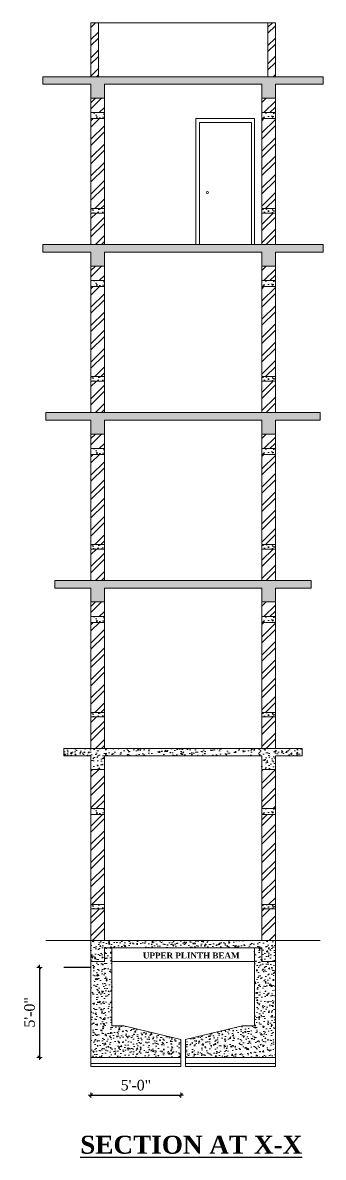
# Model space of a CAD drawing. Header units: inches. Extents: x 20273 to 41102, y -4696 to -1121.
# Drawn here: x 34689 to 34889, y -4690 to -3933 of the extents above; entities that cross this region are included whole.
import ezdxf

# ---------------------------------------------------------------- set-up
doc = ezdxf.new("R2010")
doc.units = ezdxf.units.IN
doc.header["$LTSCALE"] = 5
doc.header["$MEASUREMENT"] = 0
for name, color, linetype, lineweight in [('A-WALL', 7, 'Continuous', 9), ('Dimension', 7, 'Continuous', 18), ('dimention', 5, 'Continuous', 9), ('DOOR', 62, 'Continuous', 0)]:
    doc.layers.add(name, color=color, linetype=linetype, lineweight=lineweight)
doc.layers.add('dim line', color=7, linetype='Continuous', lineweight=15, true_color=0xfab2b2)
doc.layers.add('TEXT', color=6, linetype='Continuous')
doc.layers.add('WALL', color=7, linetype='Continuous')
doc.styles.add('ordinary', font='times.ttf')
doc.dimstyles.new('Copy of 96', dxfattribs={"dimtxt": 7, "dimasz": 4, "dimexe": 0.5, "dimexo": 0.5, "dimgap": 3, "dimtad": 1, "dimdec": 1, "dimzin": 11, "dimdsep": 46, "dimlunit": 4, "dimtxsty": 'ordinary', "dimblk": 'OBLIQUE', "dimcen": 0.09, "dimse1": 1, "dimse2": 1, "dimclrt": 6, "dimazin": 0, "dimtfac": 1, "dimtdec": 1, "dimtix": 1, "dimtmove": 2, "dimatfit": 3, "dimldrblk": 'leader', "dimfxl": 0.5, "dimfxlon": 1, "dimtolj": 1, "dimtzin": 0, "dimarcsym": 0})
pattern_1 = [(50, (0, 0), (7.1726018, -0.62752135), [0.75, -8.25]), (355, (0, 0), (-1.3875133, 7.5219213), [0.6, -6.6]), (100.451444, (0.598, -0.052), (5.7850885, 6.8943999), [0.6374019, -7.0114211]), (46.1842, (0, 2), (10.6724133, -1.6551928), [1.125, -12.375]), (96.635635, (0.889, 1.862), (9.3466195, 9.741186), [0.9561034, -10.5171376]), (351.184164, (0, 2), (9.3466195, 9.741186), [0.9, -9.9]), (21, (1, 1.5), (5.9690705, -4.0261889), [0.75, -8.25]), (326, (1, 1.5), (2.4331533, 7.2515005), [0.6, -6.6]), (71.451445, (1.4974, 1.1645), (8.4022238, 3.2253115), [0.6374019, -7.0114211]), (37.5, (0, 0), (0.12159855, 3.32893854), [0, -6.52, 0, -6.7, 0, -6.625]), (7.5, (0, 0), (2.63069537, 3.94411712), [0, -3.82, 0, -6.37, 0, -2.525]), (327.5, (-2.23, 0), (5.33822436, -0.22554872), [0, -2.5, 0, -7.8, 0, -10.35]), (317.5, (-3.23, 0), (5.8318617, 1.0010498), [0, -3.25, 0, -5.18, 0, -7.35])]
pattern_2 = [(50, (0, 128), (7.1726018, -0.62752135), [0.75, -8.25]), (355, (0, 128), (-1.3875133, 7.5219213), [0.6, -6.6]), (100.451444, (0.598, 127.948), (5.7850885, 6.8943999), [0.6374019, -7.0114211]), (46.1842, (0, 130), (10.6724133, -1.6551928), [1.125, -12.375]), (96.635635, (0.889, 129.862), (9.3466195, 9.741186), [0.9561034, -10.5171376]), (351.184164, (0, 130), (9.3466195, 9.741186), [0.9, -9.9]), (21, (1, 129.5), (5.9690705, -4.0261889), [0.75, -8.25]), (326, (1, 129.5), (2.4331533, 7.2515005), [0.6, -6.6]), (71.451445, (1.4974, 129.1645), (8.4022238, 3.2253115), [0.6374019, -7.0114211]), (37.5, (0, 128), (0.12159855, 3.32893854), [0, -6.52, 0, -6.7, 0, -6.625]), (7.5, (0, 128), (2.63069537, 3.94411712), [0, -3.82, 0, -6.37, 0, -2.525]), (327.5, (-2.23, 128), (5.33822436, -0.22554872), [0, -2.5, 0, -7.8, 0, -10.35]), (317.5, (-3.23, 128), (5.8318617, 1.0010498), [0, -3.25, 0, -5.18, 0, -7.35])]
pattern_3 = [(45, (0, 112), (-6.098796, 6.098796), []), (45, (4.066, 112), (-6.098796, 6.098796), [])]
pattern_4 = [(50, (0, 240), (7.1726018, -0.62752135), [0.75, -8.25]), (355, (0, 240), (-1.3875133, 7.5219213), [0.6, -6.6]), (100.451444, (0.598, 239.948), (5.7850885, 6.8943999), [0.6374019, -7.0114211]), (46.1842, (0, 242), (10.6724133, -1.6551928), [1.125, -12.375]), (96.635635, (0.889, 241.862), (9.3466195, 9.741186), [0.9561034, -10.5171376]), (351.184164, (0, 242), (9.3466195, 9.741186), [0.9, -9.9]), (21, (1, 241.5), (5.9690705, -4.0261889), [0.75, -8.25]), (326, (1, 241.5), (2.4331533, 7.2515005), [0.6, -6.6]), (71.451445, (1.4974, 241.1645), (8.4022238, 3.2253115), [0.6374019, -7.0114211]), (37.5, (0, 240), (0.12159855, 3.32893854), [0, -6.52, 0, -6.7, 0, -6.625]), (7.5, (0, 240), (2.63069537, 3.94411712), [0, -3.82, 0, -6.37, 0, -2.525]), (327.5, (-2.23, 240), (5.33822436, -0.22554872), [0, -2.5, 0, -7.8, 0, -10.35]), (317.5, (-3.23, 240), (5.8318617, 1.0010498), [0, -3.25, 0, -5.18, 0, -7.35])]
pattern_5 = [(45, (0, 224), (-6.098796, 6.098796), []), (45, (4.066, 224), (-6.098796, 6.098796), [])]
pattern_6 = [(50, (0, 352), (7.1726018, -0.62752135), [0.75, -8.25]), (355, (0, 352), (-1.3875133, 7.5219213), [0.6, -6.6]), (100.451444, (0.598, 351.948), (5.7850885, 6.8943999), [0.6374019, -7.0114211]), (46.1842, (0, 354), (10.6724133, -1.6551928), [1.125, -12.375]), (96.635635, (0.889, 353.862), (9.3466195, 9.741186), [0.9561034, -10.5171376]), (351.184164, (0, 354), (9.3466195, 9.741186), [0.9, -9.9]), (21, (1, 353.5), (5.9690705, -4.0261889), [0.75, -8.25]), (326, (1, 353.5), (2.4331533, 7.2515005), [0.6, -6.6]), (71.451445, (1.4974, 353.1645), (8.4022238, 3.2253115), [0.6374019, -7.0114211]), (37.5, (0, 352), (0.12159855, 3.32893854), [0, -6.52, 0, -6.7, 0, -6.625]), (7.5, (0, 352), (2.63069537, 3.94411712), [0, -3.82, 0, -6.37, 0, -2.525]), (327.5, (-2.23, 352), (5.33822436, -0.22554872), [0, -2.5, 0, -7.8, 0, -10.35]), (317.5, (-3.23, 352), (5.8318617, 1.0010498), [0, -3.25, 0, -5.18, 0, -7.35])]
pattern_7 = [(45, (0, 336), (-6.098796, 6.098796), []), (45, (4.066, 336), (-6.098796, 6.098796), [])]
pattern_8 = [(50, (0, 464), (7.1726018, -0.62752135), [0.75, -8.25]), (355, (0, 464), (-1.3875133, 7.5219213), [0.6, -6.6]), (100.451444, (0.598, 463.948), (5.7850885, 6.8943999), [0.6374019, -7.0114211]), (46.1842, (0, 466), (10.6724133, -1.6551928), [1.125, -12.375]), (96.635635, (0.889, 465.862), (9.3466195, 9.741186), [0.9561034, -10.5171376]), (351.184164, (0, 466), (9.3466195, 9.741186), [0.9, -9.9]), (21, (1, 465.5), (5.9690705, -4.0261889), [0.75, -8.25]), (326, (1, 465.5), (2.4331533, 7.2515005), [0.6, -6.6]), (71.451445, (1.4974, 465.1645), (8.4022238, 3.2253115), [0.6374019, -7.0114211]), (37.5, (0, 464), (0.12159855, 3.32893854), [0, -6.52, 0, -6.7, 0, -6.625]), (7.5, (0, 464), (2.63069537, 3.94411712), [0, -3.82, 0, -6.37, 0, -2.525]), (327.5, (-2.23, 464), (5.33822436, -0.22554872), [0, -2.5, 0, -7.8, 0, -10.35]), (317.5, (-3.23, 464), (5.8318617, 1.0010498), [0, -3.25, 0, -5.18, 0, -7.35])]

# ---------------------------------------------------------------- blocks, each defined once
blk = doc.blocks.new('oblique')
at = {"color": 0, "lineweight": -2}
blk.add_line((0.25, 0.25), (-0.25, -0.25), dxfattribs=at)
at = {"layer": 'dim line', "lineweight": 9}
for p, q in [((-0.4375, 0), (0.4375, 0)), ((0, 0.4375), (0, -0.4375))]:
    blk.add_line(p, q, dxfattribs=at)
blk = doc.blocks.new('*D296')
at = {"layer": 'A-WALL', "color": 0, "lineweight": -2, "ltscale": 5, "transparency": 16777216}
blk.add_line((34734.32, -4648.16), (34794.32, -4648.16), dxfattribs=at)
at = {"layer": 'Defpoints', "color": 0, "ltscale": 5, "transparency": 16777216}
for p in [(34734.32, -4629.01), (34794.32, -4629.01), (34794.32, -4648.16)]:
    blk.add_point(p, dxfattribs=at)
at = {"layer": 'A-WALL', "color": 0, "lineweight": -2, "ltscale": 5, "transparency": 16777216, "xscale": 4, "yscale": 4, "zscale": 4, "rotation": 180}
blk.add_blockref('oblique', (34734.32, -4648.16), dxfattribs=at)
at = {"layer": 'A-WALL', "color": 0, "lineweight": -2, "ltscale": 5, "transparency": 16777216, "xscale": 4, "yscale": 4, "zscale": 4}
blk.add_blockref('oblique', (34794.32, -4648.16), dxfattribs=at)
at = {"layer": 'A-WALL', "color": 6, "ltscale": 5, "transparency": 16777216, "insert": (34764.32, -4641.6), "char_height": 7, "attachment_point": 5, "style": 'ordinary'}
blk.add_mtext('\\A1;5\'-0"', dxfattribs=at)
blk = doc.blocks.new('_OBLIQUE')
at = {"color": 0, "linetype": 'ByBlock'}
blk.add_line((-0.5, -0.5), (0.5, 0.5), dxfattribs=at)
blk = doc.blocks.new('leader')
at = {"layer": 'Dimension'}
for p, q in [((0, -4.33), (0, 4.33)), ((-4.42, 0), (4.42, 0))]:
    blk.add_line(p, q, dxfattribs=at)
blk = doc.blocks.new('*D297')
at = {"layer": 'A-WALL', "color": 0, "lineweight": -2, "ltscale": 5, "transparency": 16777216}
blk.add_line((34699.96, -4563.01), (34699.96, -4623.01), dxfattribs=at)
at = {"layer": 'Defpoints', "color": 0, "ltscale": 5, "transparency": 16777216}
for p in [(34725.32, -4563.01), (34699.96, -4623.01), (34734.32, -4623.01)]:
    blk.add_point(p, dxfattribs=at)
at = {"layer": 'A-WALL', "color": 0, "lineweight": -2, "ltscale": 5, "transparency": 16777216, "xscale": 4, "yscale": 4, "zscale": 4}
for p, rotation in [((34699.96, -4563.01), 90), ((34699.96, -4623.01), 270)]:
    blk.add_blockref('oblique', p, dxfattribs=dict(at, rotation=rotation))
at = {"layer": 'A-WALL', "color": 6, "ltscale": 5, "transparency": 16777216, "insert": (34693.4, -4593.01), "char_height": 7, "attachment_point": 5, "rotation": 90, "style": 'ordinary'}
blk.add_mtext('\\A1;5\'-0"', dxfattribs=at)

msp = doc.modelspace()

# ---------------------------------------------------------------- hatches: boundary and pattern name
at = {"layer": 'A-WALL', "ltscale": 40, "true_color": 0xf26722}
h = msp.add_hatch(dxfattribs=at)
h.set_pattern_fill('AR-CONC', color=30)
h.set_pattern_definition(pattern_1)
h.paths.add_polyline_path([(34889.31, -3969.01), (34857.31, -3969.01), (34734.32, -3969.01), (34702.32, -3969.01), (34702.32, -3974.01), (34734.32, -3974.01), (34734.32, -3983.32), (34743.32, -3983.32), (34743.32, -3974.32), (34743.32, -3974.01), (34848.31, -3974.01), (34848.31, -3983.32), (34857.31, -3983.32), (34857.31, -3974.32), (34857.31, -3974.01), (34889.31, -3974.01)])
h = msp.add_hatch(dxfattribs=at)
h.set_pattern_fill('AR-CONC', color=30)
h.set_pattern_definition(pattern_8)
h.paths.add_polyline_path([(34743.32, -3993.01), (34734.32, -3993.01), (34734.32, -3997.01), (34743.32, -3997.01)])
h = msp.add_hatch(dxfattribs=at)
h.set_pattern_fill('AR-CONC', color=30)
h.set_pattern_definition(pattern_8)
h.paths.add_polyline_path([(34857.31, -3993.01), (34848.31, -3993.01), (34848.31, -3997.01), (34857.31, -3997.01)])
h = msp.add_hatch(dxfattribs=at)
h.set_pattern_fill('AR-CONC', color=30)
h.set_pattern_definition(pattern_8)
h.paths.add_polyline_path([(34743.32, -4057.01), (34734.32, -4057.01), (34734.32, -4060.01), (34743.32, -4060.01)])
h = msp.add_hatch(dxfattribs=at)
h.set_pattern_fill('AR-CONC', color=30)
h.set_pattern_definition(pattern_8)
h.paths.add_polyline_path([(34857.31, -4057.01), (34848.31, -4057.01), (34848.31, -4060.01), (34857.31, -4060.01)])
h = msp.add_hatch(dxfattribs=at)
h.set_pattern_fill('AR-CONC', color=30)
h.set_pattern_definition(pattern_1)
h.paths.add_polyline_path([(34743.32, -4086.32), (34743.32, -4086.01), (34848.31, -4086.01), (34848.31, -4095.32), (34857.31, -4095.32), (34857.31, -4086.32), (34857.31, -4086.01), (34889.31, -4086.01), (34889.31, -4081.01), (34857.31, -4081.01), (34702.32, -4081.01), (34702.32, -4086.01), (34734.32, -4086.01), (34734.32, -4095.32), (34743.32, -4095.32)])
h = msp.add_hatch(dxfattribs=at)
h.set_pattern_fill('AR-CONC', color=30)
h.set_pattern_definition(pattern_6)
h.paths.add_polyline_path([(34743.32, -4105.01), (34734.32, -4105.01), (34734.32, -4109.01), (34743.32, -4109.01)])
h = msp.add_hatch(dxfattribs=at)
h.set_pattern_fill('AR-CONC', color=30)
h.set_pattern_definition(pattern_6)
h.paths.add_polyline_path([(34857.31, -4105.01), (34848.31, -4105.01), (34848.31, -4109.01), (34857.31, -4109.01)])
h = msp.add_hatch(dxfattribs=at)
h.set_pattern_fill('AR-CONC', color=30)
h.set_pattern_definition(pattern_6)
h.paths.add_polyline_path([(34743.32, -4169.01), (34734.32, -4169.01), (34734.32, -4172.01), (34743.32, -4172.01)])
h = msp.add_hatch(dxfattribs=at)
h.set_pattern_fill('AR-CONC', color=30)
h.set_pattern_definition(pattern_6)
h.paths.add_polyline_path([(34857.31, -4169.01), (34848.31, -4169.01), (34848.31, -4172.01), (34857.31, -4172.01)])
h = msp.add_hatch(dxfattribs=at)
h.set_pattern_fill('AR-CONC', color=30)
h.set_pattern_definition(pattern_1)
h.paths.add_polyline_path([(34743.32, -4198.32), (34743.32, -4198.01), (34848.31, -4198.01), (34848.31, -4207.32), (34857.31, -4207.32), (34857.31, -4198.32), (34857.31, -4198.01), (34887.31, -4198.01), (34887.31, -4193.01), (34857.31, -4193.01), (34704.32, -4193.01), (34704.32, -4198.01), (34734.32, -4198.01), (34734.32, -4207.32), (34743.32, -4207.32)])
h = msp.add_hatch(dxfattribs=at)
h.set_pattern_fill('AR-CONC', color=30)
h.set_pattern_definition(pattern_4)
h.paths.add_polyline_path([(34743.32, -4217.01), (34734.32, -4217.01), (34734.32, -4221.01), (34743.32, -4221.01)])
h = msp.add_hatch(dxfattribs=at)
h.set_pattern_fill('AR-CONC', color=30)
h.set_pattern_definition(pattern_4)
h.paths.add_polyline_path([(34857.31, -4217.01), (34848.31, -4217.01), (34848.31, -4221.01), (34857.31, -4221.01)])
h = msp.add_hatch(dxfattribs=at)
h.set_pattern_fill('AR-CONC', color=30)
h.set_pattern_definition(pattern_4)
h.paths.add_polyline_path([(34743.32, -4281.01), (34734.32, -4281.01), (34734.32, -4284.01), (34743.32, -4284.01)])
h = msp.add_hatch(dxfattribs=at)
h.set_pattern_fill('AR-CONC', color=30)
h.set_pattern_definition(pattern_4)
h.paths.add_polyline_path([(34857.31, -4281.01), (34848.31, -4281.01), (34848.31, -4284.01), (34857.31, -4284.01)])
h = msp.add_hatch(dxfattribs=at)
h.set_pattern_fill('AR-CONC', color=30)
h.set_pattern_definition(pattern_1)
h.paths.add_polyline_path([(34743.32, -4310.32), (34743.32, -4310.01), (34848.31, -4310.01), (34848.31, -4319.32), (34857.31, -4319.32), (34857.31, -4310.32), (34857.31, -4310.01), (34881.31, -4310.01), (34881.31, -4305.01), (34857.31, -4305.01), (34710.32, -4305.01), (34710.32, -4310.01), (34734.32, -4310.01), (34734.32, -4319.32), (34743.32, -4319.32)])
h = msp.add_hatch(dxfattribs=at)
h.set_pattern_fill('AR-CONC', color=30)
h.set_pattern_definition(pattern_2)
h.paths.add_polyline_path([(34743.32, -4329.01), (34734.32, -4329.01), (34734.32, -4333.01), (34743.32, -4333.01)])
h = msp.add_hatch(dxfattribs=at)
h.set_pattern_fill('AR-CONC', color=30)
h.set_pattern_definition(pattern_2)
h.paths.add_polyline_path([(34857.31, -4329.01), (34848.31, -4329.01), (34848.31, -4333.01), (34857.31, -4333.01)])
h = msp.add_hatch(dxfattribs=at)
h.set_pattern_fill('AR-CONC', color=30)
h.set_pattern_definition(pattern_2)
h.paths.add_polyline_path([(34743.32, -4393.01), (34734.32, -4393.01), (34734.32, -4396.01), (34743.32, -4396.01)])
h = msp.add_hatch(dxfattribs=at)
h.set_pattern_fill('AR-CONC', color=30)
h.set_pattern_definition(pattern_2)
h.paths.add_polyline_path([(34857.31, -4393.01), (34848.31, -4393.01), (34848.31, -4396.01), (34857.31, -4396.01)])
h = msp.add_hatch(dxfattribs=at)
h.set_pattern_fill('AR-CONC', color=30)
h.set_pattern_definition(pattern_1)
h.paths.add_polyline_path([(34743.32, -4422.01), (34848.31, -4422.01), (34848.31, -4431.01), (34857.31, -4431.01), (34857.31, -4422.01), (34875.31, -4422.01), (34875.31, -4417.01), (34857.31, -4417.01), (34848.31, -4417.01), (34716.32, -4417.01), (34716.32, -4422.01), (34734.32, -4422.01), (34734.32, -4431.01), (34743.32, -4431.01)])
h = msp.add_hatch(dxfattribs=at)
h.set_pattern_fill('AR-CONC', color=30)
h.set_pattern_definition(pattern_1)
h.paths.add_polyline_path([(34743.32, -4457.01), (34734.32, -4457.01), (34734.32, -4461.01), (34743.32, -4461.01)])
h = msp.add_hatch(dxfattribs=at)
h.set_pattern_fill('AR-CONC', color=30)
h.set_pattern_definition(pattern_1)
h.paths.add_polyline_path([(34857.31, -4457.01), (34848.31, -4457.01), (34848.31, -4461.01), (34857.31, -4461.01)])
h = msp.add_hatch(dxfattribs=at)
h.set_pattern_fill('AR-CONC', color=30)
h.set_pattern_definition(pattern_1)
h.paths.add_polyline_path([(34743.32, -4521.01), (34734.32, -4521.01), (34734.32, -4524.01), (34743.32, -4524.01)])
h = msp.add_hatch(dxfattribs=at)
h.set_pattern_fill('AR-CONC', color=30)
h.set_pattern_definition(pattern_1)
h.paths.add_polyline_path([(34857.31, -4521.01), (34848.31, -4521.01), (34848.31, -4524.01), (34857.31, -4524.01)])
h = msp.add_hatch(dxfattribs=at)
h.set_pattern_fill('AR-CONC', color=30)
h.set_pattern_definition(pattern_1)
h.paths.add_polyline_path([(34743.32, -4550.01), (34848.31, -4550.01), (34848.31, -4559.01), (34857.31, -4559.01), (34857.31, -4545.01), (34734.32, -4545.01), (34734.32, -4559.01), (34743.32, -4559.01)])
h = msp.add_hatch(dxfattribs=at)
h.set_pattern_fill('AR-CONC', color=30)
h.set_pattern_definition(pattern_1)
h.paths.add_polyline_path([(34748.32, -4550.01), (34743.32, -4550.01), (34743.32, -4559.01), (34734.32, -4559.01), (34734.32, -4563.01), (34734.32, -4623.01), (34794.32, -4623.01), (34794.32, -4611.01), (34756.32, -4602.01), (34748.32, -4602.01)])
h = msp.add_hatch(dxfattribs=at)
h.set_pattern_fill('AR-CONC', color=30)
h.set_pattern_definition(pattern_1)
h.paths.add_polyline_path([(34857.31, -4559.01), (34848.31, -4559.01), (34848.31, -4550.01), (34843.31, -4550.01), (34843.31, -4602.01), (34835.31, -4602.01), (34797.31, -4611.01), (34797.31, -4623.01), (34857.31, -4623.01)])
at = {"layer": 'dimention', "ltscale": 40, "true_color": 0xf26722}
h = msp.add_hatch(dxfattribs=at)
h.set_pattern_fill('ANSI32', color=30, scale=23)
h.paths.add_polyline_path([(34739.32, -3933.01), (34734.32, -3933.01), (34734.32, -3969.01), (34739.32, -3969.01)])
h = msp.add_hatch(dxfattribs=at)
h.set_pattern_fill('ANSI32', color=30, scale=23)
h.paths.add_polyline_path([(34857.31, -3933.01), (34852.31, -3933.01), (34852.31, -3969.01), (34857.31, -3969.01)])
h = msp.add_hatch(dxfattribs=at)
h.set_pattern_fill('ANSI32', color=30, scale=23)
h.set_pattern_definition(pattern_7)
h.paths.add_polyline_path([(34743.32, -3983.32), (34734.32, -3983.32), (34734.32, -3993.01), (34743.32, -3993.01)])
h = msp.add_hatch(dxfattribs=at)
h.set_pattern_fill('ANSI32', color=30, scale=23)
h.set_pattern_definition(pattern_7)
h.paths.add_polyline_path([(34857.31, -3983.32), (34848.31, -3983.32), (34848.31, -3993.01), (34857.31, -3993.01)])
h = msp.add_hatch(dxfattribs=at)
h.set_pattern_fill('ANSI32', color=30, scale=23)
h.set_pattern_definition(pattern_7)
h.paths.add_polyline_path([(34743.32, -3997.01), (34734.32, -3997.01), (34734.32, -4057.01), (34743.32, -4057.01)])
h = msp.add_hatch(dxfattribs=at)
h.set_pattern_fill('ANSI32', color=30, scale=23)
h.set_pattern_definition(pattern_7)
h.paths.add_polyline_path([(34857.31, -3997.01), (34848.31, -3997.01), (34848.31, -4057.01), (34857.31, -4057.01)])
h = msp.add_hatch(dxfattribs=at)
h.set_pattern_fill('ANSI32', color=30, scale=23)
h.set_pattern_definition(pattern_7)
h.paths.add_polyline_path([(34743.32, -4060.01), (34734.32, -4060.01), (34734.32, -4081.01), (34743.32, -4081.01)])
h = msp.add_hatch(dxfattribs=at)
h.set_pattern_fill('ANSI32', color=30, scale=23)
h.set_pattern_definition(pattern_7)
h.paths.add_polyline_path([(34857.31, -4060.01), (34848.31, -4060.01), (34848.31, -4081.01), (34857.31, -4081.01)])
h = msp.add_hatch(dxfattribs=at)
h.set_pattern_fill('ANSI32', color=30, scale=23)
h.set_pattern_definition(pattern_5)
h.paths.add_polyline_path([(34743.32, -4095.32), (34734.32, -4095.32), (34734.32, -4105.01), (34743.32, -4105.01)])
h = msp.add_hatch(dxfattribs=at)
h.set_pattern_fill('ANSI32', color=30, scale=23)
h.set_pattern_definition(pattern_5)
h.paths.add_polyline_path([(34857.31, -4095.32), (34848.31, -4095.32), (34848.31, -4105.01), (34857.31, -4105.01)])
h = msp.add_hatch(dxfattribs=at)
h.set_pattern_fill('ANSI32', color=30, scale=23)
h.set_pattern_definition(pattern_5)
h.paths.add_polyline_path([(34743.32, -4109.01), (34734.32, -4109.01), (34734.32, -4169.01), (34743.32, -4169.01)])
h = msp.add_hatch(dxfattribs=at)
h.set_pattern_fill('ANSI32', color=30, scale=23)
h.set_pattern_definition(pattern_5)
h.paths.add_polyline_path([(34857.31, -4109.01), (34848.31, -4109.01), (34848.31, -4169.01), (34857.31, -4169.01)])
h = msp.add_hatch(dxfattribs=at)
h.set_pattern_fill('ANSI32', color=30, scale=23)
h.set_pattern_definition(pattern_5)
h.paths.add_polyline_path([(34743.32, -4172.01), (34734.32, -4172.01), (34734.32, -4193.01), (34743.32, -4193.01)])
h = msp.add_hatch(dxfattribs=at)
h.set_pattern_fill('ANSI32', color=30, scale=23)
h.set_pattern_definition(pattern_5)
h.paths.add_polyline_path([(34857.31, -4172.01), (34848.31, -4172.01), (34848.31, -4193.01), (34857.31, -4193.01)])
h = msp.add_hatch(dxfattribs=at)
h.set_pattern_fill('ANSI32', color=30, scale=23)
h.set_pattern_definition(pattern_3)
h.paths.add_polyline_path([(34743.32, -4207.32), (34734.32, -4207.32), (34734.32, -4217.01), (34743.32, -4217.01)])
h = msp.add_hatch(dxfattribs=at)
h.set_pattern_fill('ANSI32', color=30, scale=23)
h.set_pattern_definition(pattern_3)
h.paths.add_polyline_path([(34857.31, -4207.32), (34848.31, -4207.32), (34848.31, -4217.01), (34857.31, -4217.01)])
h = msp.add_hatch(dxfattribs=at)
h.set_pattern_fill('ANSI32', color=30, scale=23)
h.set_pattern_definition(pattern_3)
h.paths.add_polyline_path([(34743.32, -4221.01), (34734.32, -4221.01), (34734.32, -4281.01), (34743.32, -4281.01)])
h = msp.add_hatch(dxfattribs=at)
h.set_pattern_fill('ANSI32', color=30, scale=23)
h.set_pattern_definition(pattern_3)
h.paths.add_polyline_path([(34857.31, -4221.01), (34848.31, -4221.01), (34848.31, -4281.01), (34857.31, -4281.01)])
h = msp.add_hatch(dxfattribs=at)
h.set_pattern_fill('ANSI32', color=30, scale=23)
h.set_pattern_definition(pattern_3)
h.paths.add_polyline_path([(34743.32, -4284.01), (34734.32, -4284.01), (34734.32, -4305.01), (34743.32, -4305.01)])
h = msp.add_hatch(dxfattribs=at)
h.set_pattern_fill('ANSI32', color=30, scale=23)
h.set_pattern_definition(pattern_3)
h.paths.add_polyline_path([(34857.31, -4284.01), (34848.31, -4284.01), (34848.31, -4305.01), (34857.31, -4305.01)])
h = msp.add_hatch(dxfattribs=at)
h.set_pattern_fill('ANSI32', color=30, scale=23)
h.paths.add_polyline_path([(34743.32, -4319.32), (34734.32, -4319.32), (34734.32, -4329.01), (34743.32, -4329.01)])
h = msp.add_hatch(dxfattribs=at)
h.set_pattern_fill('ANSI32', color=30, scale=23)
h.paths.add_polyline_path([(34857.31, -4319.32), (34848.31, -4319.32), (34848.31, -4329.01), (34857.31, -4329.01)])
h = msp.add_hatch(dxfattribs=at)
h.set_pattern_fill('ANSI32', color=30, scale=23)
h.paths.add_polyline_path([(34743.32, -4333.01), (34734.32, -4333.01), (34734.32, -4393.01), (34743.32, -4393.01)])
h = msp.add_hatch(dxfattribs=at)
h.set_pattern_fill('ANSI32', color=30, scale=23)
h.paths.add_polyline_path([(34857.31, -4333.01), (34848.31, -4333.01), (34848.31, -4393.01), (34857.31, -4393.01)])
h = msp.add_hatch(dxfattribs=at)
h.set_pattern_fill('ANSI32', color=30, scale=23)
h.paths.add_polyline_path([(34743.32, -4396.01), (34734.32, -4396.01), (34734.32, -4417.01), (34743.32, -4417.01)])
h = msp.add_hatch(dxfattribs=at)
h.set_pattern_fill('ANSI32', color=30, scale=23)
h.paths.add_polyline_path([(34857.31, -4396.01), (34848.31, -4396.01), (34848.31, -4417.01), (34857.31, -4417.01)])
h = msp.add_hatch(dxfattribs=at)
h.set_pattern_fill('ANSI32', color=30, scale=23)
h.paths.add_polyline_path([(34743.32, -4431.01), (34734.32, -4431.01), (34734.32, -4457.01), (34743.32, -4457.01)])
h = msp.add_hatch(dxfattribs=at)
h.set_pattern_fill('ANSI32', color=30, scale=23)
h.paths.add_polyline_path([(34857.31, -4431.01), (34848.31, -4431.01), (34848.31, -4457.01), (34857.31, -4457.01)])
h = msp.add_hatch(dxfattribs=at)
h.set_pattern_fill('ANSI32', color=30, scale=23)
h.paths.add_polyline_path([(34743.32, -4461.01), (34734.32, -4461.01), (34734.32, -4521.01), (34743.32, -4521.01)])
h = msp.add_hatch(dxfattribs=at)
h.set_pattern_fill('ANSI32', color=30, scale=23)
h.paths.add_polyline_path([(34857.31, -4461.01), (34848.31, -4461.01), (34848.31, -4521.01), (34857.31, -4521.01)])
h = msp.add_hatch(dxfattribs=at)
h.set_pattern_fill('ANSI32', color=30, scale=23)
h.paths.add_polyline_path([(34743.32, -4524.01), (34734.32, -4524.01), (34734.32, -4545.01), (34743.32, -4545.01)])
h = msp.add_hatch(dxfattribs=at)
h.set_pattern_fill('ANSI32', color=30, scale=23)
h.paths.add_polyline_path([(34857.31, -4524.01), (34848.31, -4524.01), (34848.31, -4545.01), (34857.31, -4545.01)])

# ---------------------------------------------------------------- linework, layer by layer
at = {"layer": 'A-WALL', "ltscale": 5}
for p, q in [((34857.31, -3933.01), (34734.32, -3933.01)), ((34734.32, -3969.01), (34734.32, -3933.01)), ((34739.32, -3969.01), (34739.32, -3933.01)), ((34852.31, -3969.01), (34852.31, -3933.01)), ((34857.31, -3969.01), (34857.31, -3933.01)), ((34702.32, -3974.01), (34702.32, -3969.01)), ((34702.32, -3969.01), (34734.32, -3969.01)), ((34857.31, -3969.01), (34734.32, -3969.01)), ((34889.31, -3969.01), (34857.31, -3969.01)), ((34889.31, -3974.01), (34889.31, -3969.01)), ((34734.32, -3974.01), (34702.32, -3974.01)), ((34734.32, -4081.01), (34734.32, -3974.01)), ((34848.31, -3974.01), (34743.32, -3974.01)), ((34743.32, -4081.01), (34743.32, -3974.01)), ((34848.31, -4081.01), (34848.31, -3974.01)), ((34857.31, -4081.01), (34857.31, -3974.01)), ((34857.31, -3974.01), (34889.31, -3974.01)), ((34743.32, -3993.01), (34734.32, -3993.01)), ((34857.31, -3993.01), (34848.31, -3993.01)), ((34743.32, -3997.01), (34734.32, -3997.01)), ((34857.31, -3997.01), (34848.31, -3997.01)), ((34743.32, -4057.01), (34734.32, -4057.01)), ((34743.32, -4060.01), (34734.32, -4060.01)), ((34857.31, -4057.01), (34848.31, -4057.01)), ((34857.31, -4060.01), (34848.31, -4060.01)), ((34857.31, -4081.01), (34702.32, -4081.01)), ((34702.32, -4086.01), (34702.32, -4081.01)), ((34889.31, -4081.01), (34857.31, -4081.01)), ((34889.31, -4086.01), (34889.31, -4081.01)), ((34734.32, -4086.01), (34702.32, -4086.01)), ((34734.32, -4193.01), (34734.32, -4086.01)), ((34848.31, -4086.01), (34743.32, -4086.01)), ((34743.32, -4193.01), (34743.32, -4086.01)), ((34848.31, -4193.01), (34848.31, -4086.01)), ((34889.31, -4086.01), (34857.31, -4086.01)), ((34857.31, -4193.01), (34857.31, -4086.01)), ((34743.32, -4105.01), (34734.32, -4105.01)), ((34857.31, -4105.01), (34848.31, -4105.01)), ((34743.32, -4109.01), (34734.32, -4109.01)), ((34857.31, -4109.01), (34848.31, -4109.01)), ((34743.32, -4169.01), (34734.32, -4169.01)), ((34857.31, -4169.01), (34848.31, -4169.01)), ((34743.32, -4172.01), (34734.32, -4172.01)), ((34857.31, -4172.01), (34848.31, -4172.01)), ((34857.31, -4193.01), (34704.32, -4193.01)), ((34704.32, -4198.01), (34704.32, -4193.01)), ((34734.32, -4198.01), (34704.32, -4198.01)), ((34734.32, -4305.01), (34734.32, -4198.01)), ((34848.31, -4198.01), (34743.32, -4198.01)), ((34743.32, -4305.01), (34743.32, -4198.01)), ((34848.31, -4305.01), (34848.31, -4198.01)), ((34887.31, -4193.01), (34857.31, -4193.01)), ((34887.31, -4198.01), (34857.31, -4198.01)), ((34857.31, -4305.01), (34857.31, -4198.01)), ((34887.31, -4198.01), (34887.31, -4193.01)), ((34743.32, -4217.01), (34734.32, -4217.01)), ((34743.32, -4221.01), (34734.32, -4221.01)), ((34857.31, -4217.01), (34848.31, -4217.01)), ((34857.31, -4221.01), (34848.31, -4221.01)), ((34743.32, -4281.01), (34734.32, -4281.01)), ((34857.31, -4281.01), (34848.31, -4281.01)), ((34743.32, -4284.01), (34734.32, -4284.01)), ((34857.31, -4284.01), (34848.31, -4284.01)), ((34857.31, -4305.01), (34710.32, -4305.01)), ((34710.32, -4310.01), (34710.32, -4305.01)), ((34881.31, -4305.01), (34857.31, -4305.01)), ((34881.31, -4310.01), (34881.31, -4305.01)), ((34734.32, -4310.01), (34710.32, -4310.01)), ((34734.32, -4417.01), (34734.32, -4310.01)), ((34848.31, -4310.01), (34743.32, -4310.01)), ((34743.32, -4417.01), (34743.32, -4310.01)), ((34848.31, -4417.01), (34848.31, -4310.01)), ((34881.31, -4310.01), (34857.31, -4310.01)), ((34857.31, -4417.01), (34857.31, -4310.01)), ((34743.32, -4329.01), (34734.32, -4329.01)), ((34743.32, -4333.01), (34734.32, -4333.01)), ((34857.31, -4329.01), (34848.31, -4329.01)), ((34857.31, -4333.01), (34848.31, -4333.01)), ((34743.32, -4393.01), (34734.32, -4393.01)), ((34743.32, -4396.01), (34734.32, -4396.01)), ((34857.31, -4393.01), (34848.31, -4393.01)), ((34857.31, -4396.01), (34848.31, -4396.01)), ((34857.31, -4417.01), (34716.32, -4417.01)), ((34716.32, -4422.01), (34716.32, -4417.01)), ((34875.31, -4417.01), (34857.31, -4417.01)), ((34875.31, -4422.01), (34875.31, -4417.01)), ((34734.32, -4422.01), (34716.32, -4422.01)), ((34734.32, -4545.01), (34734.32, -4422.01)), ((34848.31, -4422.01), (34743.32, -4422.01)), ((34743.32, -4545.01), (34743.32, -4422.01)), ((34848.31, -4545.01), (34848.31, -4422.01)), ((34875.31, -4422.01), (34857.31, -4422.01)), ((34857.31, -4545.01), (34857.31, -4422.01)), ((34743.32, -4457.01), (34734.32, -4457.01)), ((34743.32, -4461.01), (34734.32, -4461.01)), ((34857.31, -4457.01), (34848.31, -4457.01)), ((34857.31, -4461.01), (34848.31, -4461.01)), ((34743.32, -4521.01), (34734.32, -4521.01)), ((34743.32, -4524.01), (34734.32, -4524.01)), ((34857.31, -4521.01), (34848.31, -4521.01)), ((34857.31, -4524.01), (34848.31, -4524.01)), ((34734.32, -4545.01), (34704.32, -4545.01)), ((34857.31, -4545.01), (34734.32, -4545.01)), ((34857.31, -4545.01), (34734.32, -4545.01)), ((34734.32, -4545.01), (34734.32, -4563.01)), ((34857.31, -4545.01), (34887.31, -4545.01)), ((34848.31, -4550.01), (34743.32, -4550.01)), ((34748.32, -4550.01), (34748.32, -4602.01)), ((34843.31, -4550.01), (34843.31, -4602.01)), ((34748.32, -4559.01), (34843.31, -4559.01)), ((34857.31, -4559.01), (34857.31, -4629.01)), ((34734.32, -4563.01), (34734.32, -4629.01)), ((34748.32, -4602.01), (34756.32, -4602.01)), ((34756.32, -4602.01), (34794.32, -4611.01)), ((34835.31, -4602.01), (34797.31, -4611.01)), ((34843.31, -4602.01), (34835.31, -4602.01)), ((34794.32, -4623.01), (34794.32, -4611.01)), ((34797.31, -4623.01), (34797.31, -4611.01)), ((34734.32, -4623.01), (34794.32, -4623.01)), ((34794.32, -4629.01), (34794.32, -4623.01)), ((34857.31, -4623.01), (34797.31, -4623.01)), ((34797.31, -4629.01), (34797.31, -4623.01)), ((34734.32, -4627.01), (34794.32, -4627.01)), ((34734.32, -4629.01), (34794.32, -4629.01)), ((34857.31, -4627.01), (34797.31, -4627.01)), ((34857.31, -4629.01), (34797.31, -4629.01))]:
    msp.add_line(p, q, dxfattribs=at)
for points in [[(34743.32, -3974.32), (34743.32, -3983.32), (34734.32, -3983.32), (34734.32, -3974.32)], [(34857.31, -3974.32), (34857.31, -3983.32), (34848.31, -3983.32), (34848.31, -3974.32)], [(34734.32, -4081.01), (34743.32, -4081.01)], [(34848.31, -4081.01), (34857.31, -4081.01)], [(34743.32, -4086.32), (34743.32, -4095.32), (34734.32, -4095.32), (34734.32, -4086.32)], [(34857.31, -4086.32), (34857.31, -4095.32), (34848.31, -4095.32), (34848.31, -4086.32)], [(34734.32, -4193.01), (34743.32, -4193.01)], [(34743.32, -4198.32), (34743.32, -4207.32), (34734.32, -4207.32), (34734.32, -4198.32)], [(34848.31, -4193.01), (34857.31, -4193.01)], [(34857.31, -4198.32), (34857.31, -4207.32), (34848.31, -4207.32), (34848.31, -4198.32)], [(34734.32, -4305.01), (34743.32, -4305.01)], [(34848.31, -4305.01), (34857.31, -4305.01)], [(34743.32, -4310.32), (34743.32, -4319.32), (34734.32, -4319.32), (34734.32, -4310.32)], [(34857.31, -4310.32), (34857.31, -4319.32), (34848.31, -4319.32), (34848.31, -4310.32)], [(34734.32, -4417.01), (34743.32, -4417.01)], [(34848.31, -4417.01), (34857.31, -4417.01)], [(34743.32, -4422.01), (34743.32, -4431.01), (34734.32, -4431.01), (34734.32, -4422.01)], [(34857.31, -4422.01), (34857.31, -4431.01), (34848.31, -4431.01), (34848.31, -4422.01)], [(34743.32, -4550.01), (34743.32, -4559.01), (34734.32, -4559.01), (34734.32, -4545.01)], [(34857.31, -4545.01), (34857.31, -4559.01), (34848.31, -4559.01), (34848.31, -4550.01)]]:
    msp.add_lwpolyline(points, dxfattribs=at)
msp.add_circle((34811.96, -4046.26), 0.766, dxfattribs=at)
at = {"layer": 'DOOR', "lineweight": 13}
for p, q in [((34804.31, -4074.08), (34804.31, -3997.01)), ((34804.31, -3997.01), (34804.31, -4081.01)), ((34804.31, -3997.01), (34843.31, -3997.01)), ((34806.81, -3999.51), (34806.81, -4081.01)), ((34806.81, -3999.51), (34841.31, -3999.51)), ((34841.31, -4081.01), (34841.31, -3999.51)), ((34843.31, -4081.01), (34843.31, -3997.01))]:
    msp.add_line(p, q, dxfattribs=at)
at = {"layer": 'WALL', "color": 2, "linetype": 'ByBlock', "ltscale": 5}
msp.add_line((34734.32, -4563.01), (34716.32, -4563.01), dxfattribs=at)

# ---------------------------------------------------------------- texts
at = {"layer": 'TEXT', "width": 219.8151, "attachment_point": 8, "rotation": 359.99961, "style": 'ordinary'}
for s, insert, char_height in [('{\\fTimes New Roman|b1|i0|c0|p18;UPPER PLINTH BEAM}', (34801.21, -4557.12), 4), ('{\\fTimes New Roman|b1|i0|c0|p18;\\LSECTION AT X-X}', (34801.21, -4687.44), 12)]:
    msp.add_mtext(s, dxfattribs=dict(at, insert=insert, char_height=char_height))

# ---------------------------------------------------------------- dimensions: what is measured, and where the dimension line sits
at = {"layer": 'A-WALL', "ltscale": 5}
dim = msp.add_linear_dim(base=(34699.96, -4623.01), p1=(34725.32, -4563.01), p2=(34734.32, -4623.01), angle=90, dimstyle='Copy of 96', override={"dimdec": 0, "dimblk": 'oblique', "dimtdec": 0, "dimarcsym": 1}, dxfattribs=at)
dim.commit()
dim.dimension.update_dxf_attribs({"geometry": '*D297', "text_midpoint": (34693.4, -4593.01)})
dim = msp.add_linear_dim(base=(34794.32, -4648.16), p1=(34734.32, -4629.01), p2=(34794.32, -4629.01), dimstyle='Copy of 96', override={"dimdec": 0, "dimblk": 'oblique', "dimtdec": 0, "dimarcsym": 1}, dxfattribs=at)
dim.commit()
dim.dimension.update_dxf_attribs({"geometry": '*D296', "text_midpoint": (34764.32, -4641.6)})

doc.saveas('drawing.dxf')
